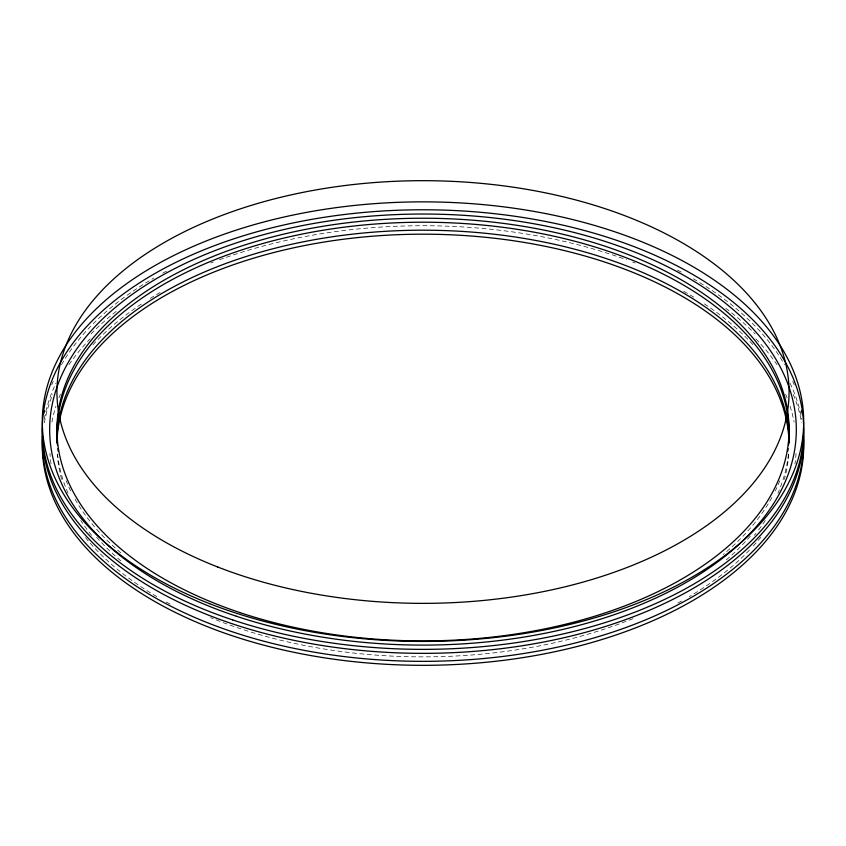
<?xml version="1.0" encoding="UTF-8"?>
<svg xmlns="http://www.w3.org/2000/svg" width="846" height="846" viewBox="0 0 846 846"><rect width="100%" height="100%" fill="white"/><g stroke="black" fill="none" stroke-linecap="round" stroke-linejoin="round"><path stroke-width="0.63" stroke-dasharray="4.23 3.17" d="M796.065 453.393A373.319 215.529 0 0 1 794.965 463.872M760.85 537.221A373.319 215.529 0 0 1 751.269 548.155M749.419 550.112A373.319 215.529 0 0 1 689.226 596.62M681.527 601.009A373.319 215.529 0 0 1 675.965 604.033M170.035 604.033A373.319 215.529 0 0 1 164.473 601.009M156.774 596.62A373.319 215.529 0 0 1 85.15 537.221M51.035 463.872A373.319 215.529 0 0 1 49.935 453.393M51.902 422.038A373.319 215.529 0 0 1 55.952 406.196M58.956 397.789A373.319 215.529 0 0 1 60.404 394.225M92.912 344.851A373.319 215.529 0 0 1 141.557 303.915M150.133 298.427A373.319 215.529 0 0 1 162.284 291.267M683.716 291.267A373.319 215.529 0 0 1 695.867 298.427M704.443 303.915A373.319 215.529 0 0 1 753.088 344.851M785.596 394.225A373.319 215.529 0 0 1 787.044 397.789M790.048 406.196A373.319 215.529 0 0 1 794.098 422.038M788.736 454.323A366.054 211.341 0 0 1 784.348 479.333M765.27 520.47A366.054 211.341 0 0 1 757.625 531.203M755.975 533.318A366.054 211.341 0 0 1 754.41 535.275M632.967 618.648A366.054 211.341 0 0 1 210.665 617.675M91.59 535.275A366.054 211.341 0 0 1 80.73 520.47M61.652 479.333A366.054 211.341 0 0 1 57.264 454.323M44.341 418.844A380.7 219.791 0 0 1 55.952 383.206M91.008 333.969A380.7 219.791 0 0 1 118.154 309.879M725.805 308.325A380.7 219.791 0 0 1 754.992 333.969M790.048 383.206A380.7 219.791 0 0 1 801.659 418.844M44.341 422.82A380.7 219.791 0 0 1 52.727 394.426M69.002 364.647A380.7 219.791 0 0 1 90.12 338.865M210.897 263A380.7 219.791 0 0 1 213.329 262.07M219.452 259.785A380.7 219.791 0 0 1 626.548 259.785M632.671 262.07A380.7 219.791 0 0 1 635.103 263M755.88 338.865A380.7 219.791 0 0 1 776.998 364.647M793.273 394.426A380.7 219.791 0 0 1 801.659 422.82M788.409 454.112A366.054 211.341 0 0 1 777.939 493.239M750.339 536.142A366.054 211.341 0 0 1 725.17 560.824M120.83 560.824A366.054 211.341 0 0 1 95.661 536.142M68.061 493.239A366.054 211.341 0 0 1 57.591 454.112M51.754 384.877A380.7 219.791 0 0 1 53.235 381.239M61.472 364.679A380.7 219.791 0 0 1 153.803 278.133M162.749 273.131A380.7 219.791 0 0 1 168.491 270.096M677.509 270.096A380.7 219.791 0 0 1 683.251 273.131M693.35 278.799A380.7 219.791 0 0 1 784.528 364.679M792.765 381.239A380.7 219.791 0 0 1 794.246 384.877M779.811 480.74A366.054 211.341 0 0 1 775.338 490.86M771.88 497.533A366.054 211.341 0 0 1 723.193 554.5M120.83 552.84A366.054 211.341 0 0 1 74.12 497.533M70.662 490.86A366.054 211.341 0 0 1 66.189 480.74"/><path stroke-width="1.27" d="M56.968 443.008A366.054 211.341 0 0 1 423 234.183A366.054 211.341 0 0 1 789.032 443.008M803.605 436.494A380.7 219.791 0 0 1 423 661.339A380.7 219.791 0 0 1 42.395 436.494M803.541 439.211A380.7 219.791 0 0 1 423 665.316A380.7 219.791 0 0 1 42.459 439.211M56.968 439.021A366.054 211.341 0 0 1 423 230.197A366.054 211.341 0 0 1 789.032 439.021M803.605 428.499A380.7 219.791 0 0 1 423 653.345A380.7 219.791 0 0 1 42.395 428.499M43.907 413.366A380.7 219.791 0 0 1 44.341 410.849M801.659 410.849A380.7 219.791 0 0 1 802.093 413.366M789.032 436.071A366.054 211.341 0 0 1 788.535 444.869M788.123 448.634A366.054 211.341 0 0 1 787.785 451.14M58.215 451.14A366.054 211.341 0 0 1 57.877 448.634M57.465 444.869A366.054 211.341 0 0 1 56.968 436.071M56.946 433.554A366.054 211.341 0 0 1 423 222.212A366.054 211.341 0 0 1 789.054 433.554M236.341 616.226A373.319 215.529 0 0 0 796.319 429.567A373.319 215.529 0 0 0 236.341 242.908A373.319 215.529 0 0 0 236.341 616.226M239.968 612.599A366.054 211.341 0 0 0 789.054 429.567A366.054 211.341 0 0 0 239.968 246.546A366.054 211.341 0 0 0 239.968 612.599M217.824 567.042A366.054 211.341 0 0 0 788.123 407.095A366.054 211.341 0 0 0 263.053 201.919A366.054 211.341 0 0 0 217.824 567.042M209.618 603.674A380.7 219.791 0 0 0 802.727 437.329A380.7 219.791 0 0 0 256.655 223.947A380.7 219.791 0 0 0 209.618 603.674M232.65 619.917A380.7 219.791 0 0 0 803.7 429.567A380.7 219.791 0 0 0 232.65 239.217A380.7 219.791 0 0 0 232.65 619.917"/></g></svg>
